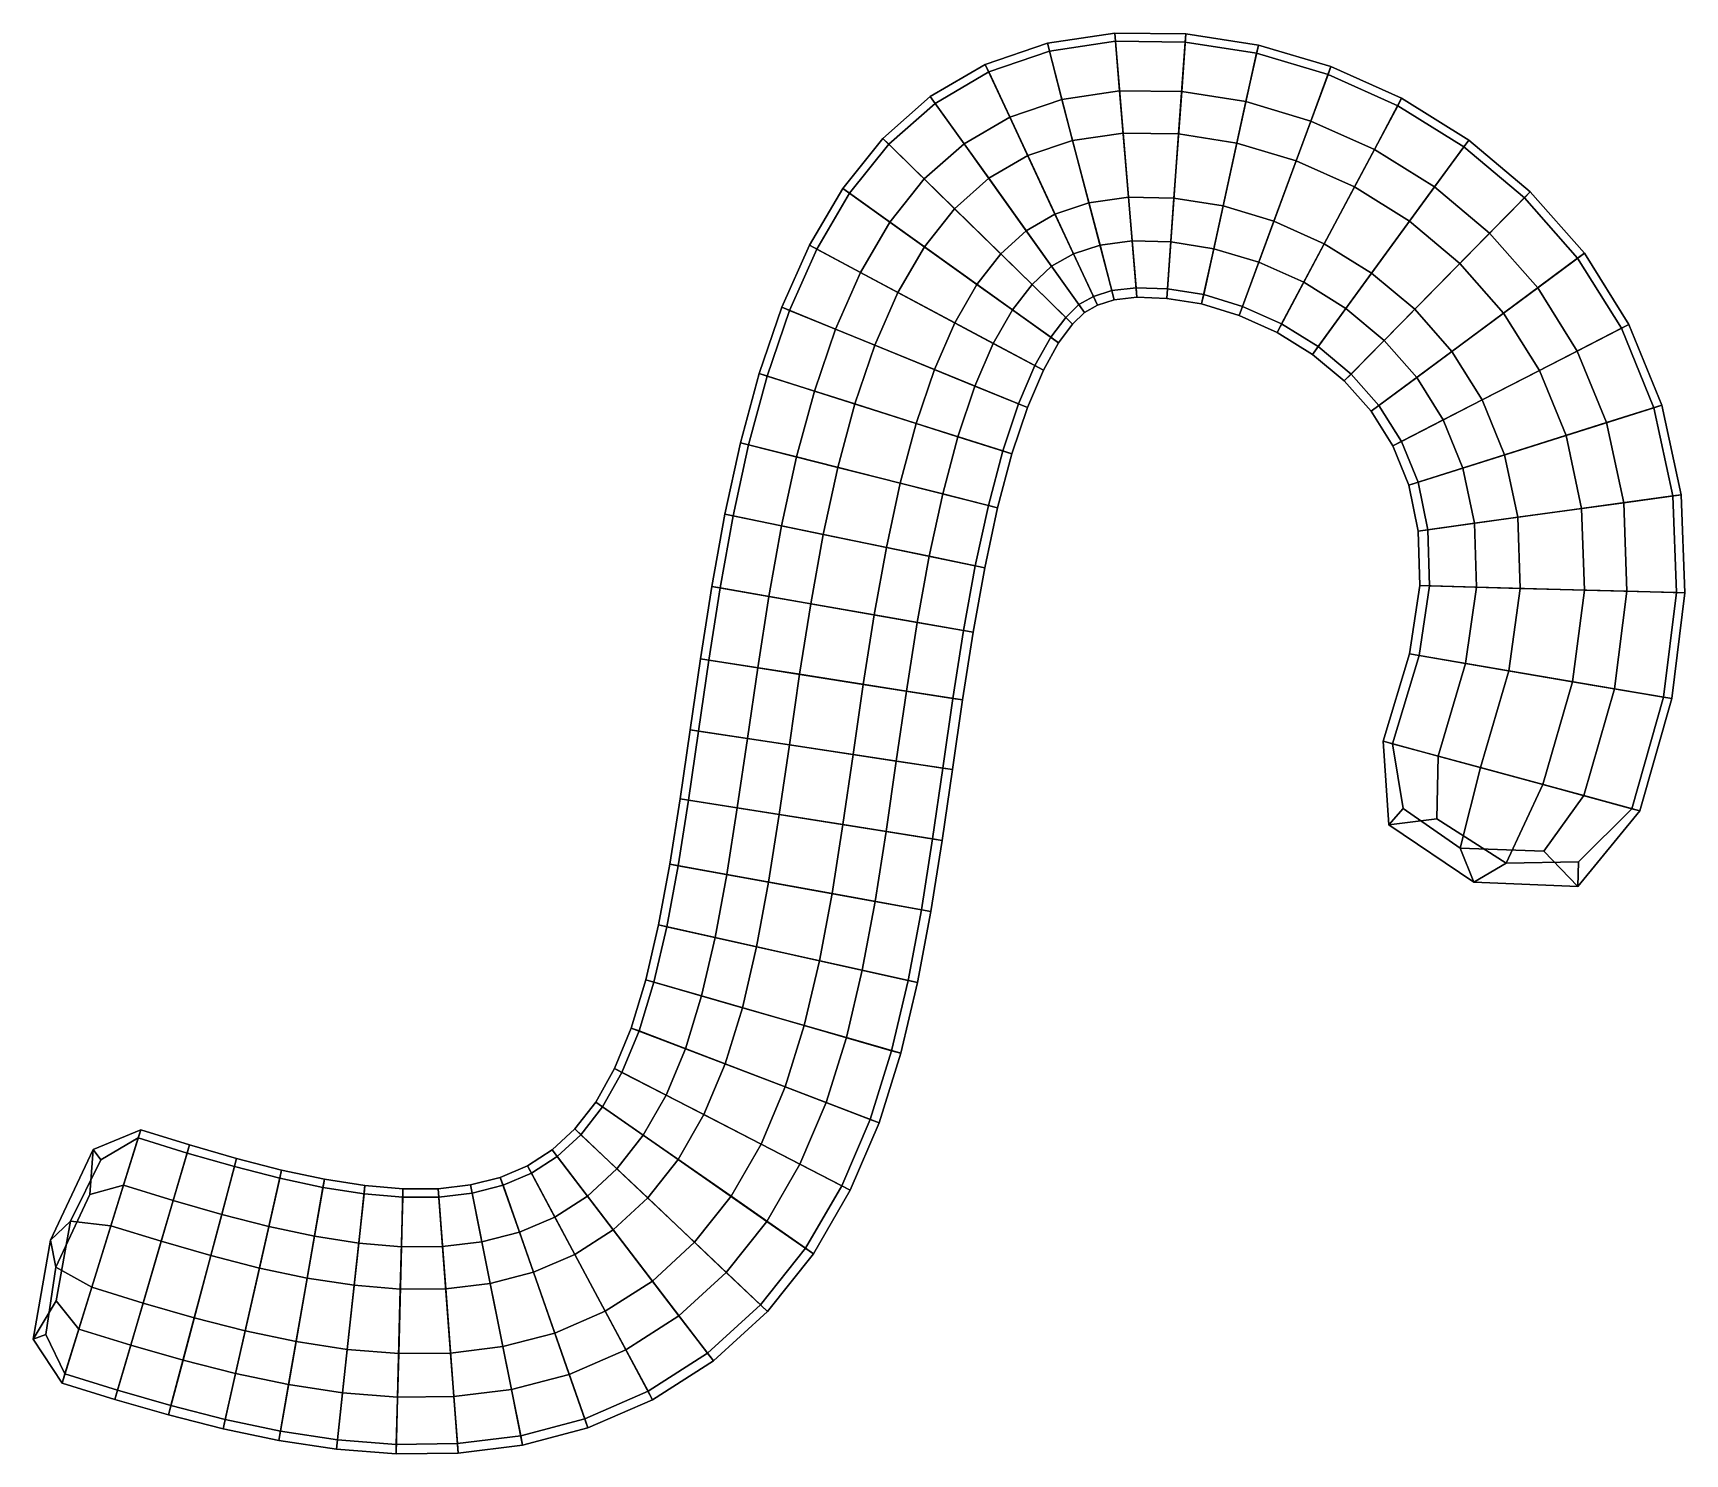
# Model space of a CAD drawing. Header units: millimetres. Extents: x 10 to 197, y 106 to 266.
import ezdxf

# ---------------------------------------------------------------- set-up
doc = ezdxf.new("R2010")
doc.units = ezdxf.units.MM

msp = doc.modelspace()

# ---------------------------------------------------------------- linework, layer by layer
for points in [[(120.41, 257, 1.08), (117.64, 262.95, 13.92), (124.66, 265.35, 13.92), (126.31, 259, 1.08)], [(118.04, 262.1, 28.6), (124.9, 264.43, 28.6), (124.66, 265.35, 13.92), (117.64, 262.95, 13.92)], [(132.37, 265.56, 28.6), (132.29, 266.5, 13.92), (124.66, 265.35, 13.92), (124.9, 264.43, 28.6)], [(132.83, 259.97, 1.08), (126.31, 259, 1.08), (124.66, 265.35, 13.92), (132.29, 266.5, 13.92)], [(132.37, 265.56, 28.6), (124.9, 264.43, 28.6), (127.52, 254.36, 35.22), (133.23, 255.19, 35.22)], [(132.83, 259.97, 1.08), (132.29, 266.5, 13.92), (140.31, 266.42, 13.92), (139.84, 259.88, 1.08)], [(132.37, 265.56, 28.6), (140.24, 265.48, 28.6), (140.31, 266.42, 13.92), (132.29, 266.5, 13.92)], [(132.37, 265.56, 28.6), (133.23, 255.19, 35.22), (139.49, 255.1, 35.22), (140.24, 265.48, 28.6)], [(148.31, 264.22, 28.6), (140.24, 265.48, 28.6), (139.49, 255.1, 35.22), (146.09, 254.06, 35.22)], [(147.11, 258.74, 1.08), (139.84, 259.88, 1.08), (140.31, 266.42, 13.92), (148.52, 265.14, 13.92)], [(148.31, 264.22, 28.6), (148.52, 265.14, 13.92), (140.31, 266.42, 13.92), (140.24, 265.48, 28.6)], [(147.11, 258.74, 1.08), (148.52, 265.14, 13.92), (156.71, 262.7, 13.92), (154.45, 256.55, 1.08)], [(148.31, 264.22, 28.6), (156.39, 261.82, 28.6), (156.71, 262.7, 13.92), (148.52, 265.14, 13.92)], [(118.04, 262.1, 28.6), (122.44, 252.65, 35.22), (127.52, 254.36, 35.22), (124.9, 264.43, 28.6)], [(148.31, 264.22, 28.6), (146.09, 254.06, 35.22), (152.79, 252.06, 35.22), (156.39, 261.82, 28.6)], [(118.04, 262.1, 28.6), (117.64, 262.95, 13.92), (111.43, 259.31, 13.92), (111.98, 258.55, 28.6)], [(120.41, 257, 1.08), (115.24, 253.98, 1.08), (111.43, 259.31, 13.92), (117.64, 262.95, 13.92)], [(118.04, 262.1, 28.6), (111.98, 258.55, 28.6), (118.03, 250.08, 35.22), (122.44, 252.65, 35.22)], [(164.26, 258.28, 28.6), (156.39, 261.82, 28.6), (152.79, 252.06, 35.22), (159.37, 249.1, 35.22)], [(161.63, 253.34, 1.08), (154.45, 256.55, 1.08), (156.71, 262.7, 13.92), (164.7, 259.12, 13.92)], [(164.26, 258.28, 28.6), (164.7, 259.12, 13.92), (156.71, 262.7, 13.92), (156.39, 261.82, 28.6)], [(132.83, 259.97, 1.08), (133.83, 247.93), (129.36, 247.31), (126.31, 259, 1.08)], [(132.83, 259.97, 1.08), (139.84, 259.88, 1.08), (138.97, 247.83), (133.83, 247.93)], [(147.11, 258.74, 1.08), (144.53, 246.95), (138.97, 247.83), (139.84, 259.88, 1.08)], [(110.75, 250, 1.08), (106.06, 254.59, 13.92), (111.43, 259.31, 13.92), (115.24, 253.98, 1.08)], [(106.74, 253.92, 28.6), (111.98, 258.55, 28.6), (111.43, 259.31, 13.92), (106.06, 254.59, 13.92)], [(106.74, 253.92, 28.6), (114.18, 246.64, 35.22), (118.03, 250.08, 35.22), (111.98, 258.55, 28.6)], [(120.41, 257, 1.08), (126.31, 259, 1.08), (129.36, 247.31), (125.52, 246.03)], [(147.11, 258.74, 1.08), (154.45, 256.55, 1.08), (150.27, 245.22), (144.53, 246.95)], [(164.26, 258.28, 28.6), (159.37, 249.1, 35.22), (165.6, 245.23, 35.22), (171.73, 253.64, 28.6)], [(161.63, 253.34, 1.08), (164.7, 259.12, 13.92), (172.28, 254.4, 13.92), (168.43, 249.1, 1.08)], [(164.26, 258.28, 28.6), (171.73, 253.64, 28.6), (172.28, 254.4, 13.92), (164.7, 259.12, 13.92)], [(120.41, 257, 1.08), (125.52, 246.03), (122.26, 244.15), (115.24, 253.98, 1.08)], [(161.63, 253.34, 1.08), (155.95, 242.68), (150.27, 245.22), (154.45, 256.55, 1.08)], [(106.74, 253.92, 28.6), (106.06, 254.59, 13.92), (101.54, 248.93, 13.92), (102.31, 248.38, 28.6)], [(110.75, 250, 1.08), (106.87, 245.12, 1.08), (101.54, 248.93, 13.92), (106.06, 254.59, 13.92)], [(106.74, 253.92, 28.6), (102.31, 248.38, 28.6), (110.77, 242.33, 35.22), (114.18, 246.64, 35.22)], [(110.75, 250, 1.08), (115.24, 253.98, 1.08), (122.26, 244.15), (119.39, 241.55)], [(127.61, 241.54, 33.03), (130.61, 242.53, 33.03), (127.52, 254.36, 35.22), (122.44, 252.65, 35.22)], [(134.24, 243.01, 33.03), (133.23, 255.19, 35.22), (127.52, 254.36, 35.22), (130.61, 242.53, 33.03)], [(134.24, 243.01, 33.03), (138.61, 242.91, 33.03), (139.49, 255.1, 35.22), (133.23, 255.19, 35.22)], [(143.47, 242.12, 33.03), (146.09, 254.06, 35.22), (139.49, 255.1, 35.22), (138.61, 242.91, 33.03)], [(143.47, 242.12, 33.03), (148.56, 240.59, 33.03), (152.79, 252.06, 35.22), (146.09, 254.06, 35.22)], [(174.65, 243.88, 1.08), (168.43, 249.1, 1.08), (172.28, 254.4, 13.92), (179.24, 248.56, 13.92)], [(178.58, 247.88, 28.6), (179.24, 248.56, 13.92), (172.28, 254.4, 13.92), (171.73, 253.64, 28.6)], [(127.61, 241.54, 33.03), (122.44, 252.65, 35.22), (118.03, 250.08, 35.22), (125.13, 240.13, 33.03)], [(153.63, 238.32, 33.03), (159.37, 249.1, 35.22), (152.79, 252.06, 35.22), (148.56, 240.59, 33.03)], [(161.63, 253.34, 1.08), (168.43, 249.1, 1.08), (161.31, 239.34), (155.95, 242.68)], [(178.58, 247.88, 28.6), (171.73, 253.64, 28.6), (165.6, 245.23, 35.22), (171.29, 240.46, 35.22)], [(103.55, 239.43, 1.08), (97.77, 242.51, 13.92), (101.54, 248.93, 13.92), (106.87, 245.12, 1.08)], [(98.6, 242.07, 28.6), (102.31, 248.38, 28.6), (101.54, 248.93, 13.92), (97.77, 242.51, 13.92)], [(98.6, 242.07, 28.6), (107.77, 237.17, 35.22), (110.77, 242.33, 35.22), (102.31, 248.38, 28.6)], [(110.75, 250, 1.08), (119.39, 241.55), (116.7, 238.09), (106.87, 245.12, 1.08)], [(122.93, 238.09, 33.03), (125.13, 240.13, 33.03), (118.03, 250.08, 35.22), (114.18, 246.64, 35.22)], [(153.63, 238.32, 33.03), (158.4, 235.35, 33.03), (165.6, 245.23, 35.22), (159.37, 249.1, 35.22)], [(174.65, 243.88, 1.08), (166.18, 235.27), (161.31, 239.34), (168.43, 249.1, 1.08)], [(174.65, 243.88, 1.08), (179.24, 248.56, 13.92), (185.35, 241.6, 13.92), (180.09, 237.7, 1.08)], [(178.58, 247.88, 28.6), (184.59, 241.04, 28.6), (185.35, 241.6, 13.92), (179.24, 248.56, 13.92)], [(122.93, 238.09, 33.03), (114.18, 246.64, 35.22), (110.77, 242.33, 35.22), (120.72, 235.21, 33.03)], [(129.86, 236.71, 7.73), (125.52, 246.03), (129.36, 247.31), (131.95, 237.38, 7.73)], [(134.68, 237.71, 7.73), (131.95, 237.38, 7.73), (129.36, 247.31), (133.83, 247.93)], [(134.68, 237.71, 7.73), (133.83, 247.93), (138.97, 247.83), (138.23, 237.6, 7.73)], [(142.34, 236.93, 7.73), (138.23, 237.6, 7.73), (138.97, 247.83), (144.53, 246.95)], [(142.34, 236.93, 7.73), (144.53, 246.95), (150.27, 245.22), (146.72, 235.59, 7.73)], [(178.58, 247.88, 28.6), (171.29, 240.46, 35.22), (176.23, 234.84, 35.22), (184.59, 241.04, 28.6)], [(103.55, 239.43, 1.08), (106.87, 245.12, 1.08), (116.7, 238.09), (114.2, 233.73)], [(129.86, 236.71, 7.73), (128.23, 235.8, 7.73), (122.26, 244.15), (125.52, 246.03)], [(151.13, 233.62, 7.73), (146.72, 235.59, 7.73), (150.27, 245.22), (155.95, 242.68)], [(162.72, 231.75, 33.03), (171.29, 240.46, 35.22), (165.6, 245.23, 35.22), (158.4, 235.35, 33.03)], [(126.73, 234.36, 7.73), (119.39, 241.55), (122.26, 244.15), (128.23, 235.8, 7.73)], [(134.24, 243.01, 33.03), (130.61, 242.53, 33.03), (132.22, 236.33, 21.3), (134.77, 236.63, 21.3)], [(134.24, 243.01, 33.03), (134.77, 236.63, 21.3), (138.15, 236.51, 21.3), (138.61, 242.91, 33.03)], [(143.47, 242.12, 33.03), (138.61, 242.91, 33.03), (138.15, 236.51, 21.3), (142.1, 235.87, 21.3)], [(174.65, 243.88, 1.08), (180.09, 237.7, 1.08), (170.38, 230.5), (166.18, 235.27)], [(98.6, 242.07, 28.6), (97.77, 242.51, 13.92), (94.65, 235.5, 13.92), (95.53, 235.14, 28.6)], [(103.55, 239.43, 1.08), (100.72, 233.02, 1.08), (94.65, 235.5, 13.92), (97.77, 242.51, 13.92)], [(98.6, 242.07, 28.6), (95.53, 235.14, 28.6), (105.16, 231.21, 35.22), (107.77, 237.17, 35.22)], [(118.55, 231.41, 33.03), (120.72, 235.21, 33.03), (110.77, 242.33, 35.22), (107.77, 237.17, 35.22)], [(126.73, 234.36, 7.73), (125.05, 232.11, 7.73), (116.7, 238.09), (119.39, 241.55)], [(127.61, 241.54, 33.03), (125.13, 240.13, 33.03), (128.86, 234.92, 21.3), (130.32, 235.72, 21.3)], [(127.61, 241.54, 33.03), (130.32, 235.72, 21.3), (132.22, 236.33, 21.3), (130.61, 242.53, 33.03)], [(143.47, 242.12, 33.03), (142.1, 235.87, 21.3), (146.35, 234.57, 21.3), (148.56, 240.59, 33.03)], [(151.13, 233.62, 7.73), (155.95, 242.68), (161.31, 239.34), (155.26, 231.05, 7.73)], [(189.54, 233.12, 28.6), (184.59, 241.04, 28.6), (176.23, 234.84, 35.22), (180.29, 228.36, 35.22)], [(184.55, 230.55, 1.08), (180.09, 237.7, 1.08), (185.35, 241.6, 13.92), (190.38, 233.55, 13.92)], [(189.54, 233.12, 28.6), (190.38, 233.55, 13.92), (185.35, 241.6, 13.92), (184.59, 241.04, 28.6)], [(103.55, 239.43, 1.08), (114.2, 233.73), (111.9, 228.45), (100.72, 233.02, 1.08)], [(122.93, 238.09, 33.03), (127.51, 233.6, 21.3), (128.86, 234.92, 21.3), (125.13, 240.13, 33.03)], [(153.63, 238.32, 33.03), (148.56, 240.59, 33.03), (146.35, 234.57, 21.3), (150.62, 232.66, 21.3)], [(158.99, 227.95, 7.73), (155.26, 231.05, 7.73), (161.31, 239.34), (166.18, 235.27)], [(162.72, 231.75, 33.03), (166.41, 227.56, 33.03), (176.23, 234.84, 35.22), (171.29, 240.46, 35.22)], [(118.55, 231.41, 33.03), (107.77, 237.17, 35.22), (105.16, 231.21, 35.22), (116.48, 226.58, 33.03)], [(123.25, 228.9, 7.73), (114.2, 233.73), (116.7, 238.09), (125.05, 232.11, 7.73)], [(122.93, 238.09, 33.03), (120.72, 235.21, 33.03), (125.93, 231.48, 21.3), (127.51, 233.6, 21.3)], [(129.86, 236.71, 7.73), (131.95, 237.38, 7.73), (132.22, 236.33, 21.3), (130.32, 235.72, 21.3)], [(134.68, 237.71, 7.73), (134.77, 236.63, 21.3), (132.22, 236.33, 21.3), (131.95, 237.38, 7.73)], [(134.68, 237.71, 7.73), (138.23, 237.6, 7.73), (138.15, 236.51, 21.3), (134.77, 236.63, 21.3)], [(142.34, 236.93, 7.73), (142.1, 235.87, 21.3), (138.15, 236.51, 21.3), (138.23, 237.6, 7.73)], [(153.63, 238.32, 33.03), (150.62, 232.66, 21.3), (154.62, 230.17, 21.3), (158.4, 235.35, 33.03)], [(184.55, 230.55, 1.08), (173.81, 225.03), (170.38, 230.5), (180.09, 237.7, 1.08)], [(98.33, 226.03, 1.08), (92.09, 228.02, 13.92), (94.65, 235.5, 13.92), (100.72, 233.02, 1.08)], [(92.99, 227.73, 28.6), (95.53, 235.14, 28.6), (94.65, 235.5, 13.92), (92.09, 228.02, 13.92)], [(126.73, 234.36, 7.73), (128.23, 235.8, 7.73), (128.86, 234.92, 21.3), (127.51, 233.6, 21.3)], [(129.86, 236.71, 7.73), (130.32, 235.72, 21.3), (128.86, 234.92, 21.3), (128.23, 235.8, 7.73)], [(142.34, 236.93, 7.73), (146.72, 235.59, 7.73), (146.35, 234.57, 21.3), (142.1, 235.87, 21.3)], [(151.13, 233.62, 7.73), (150.62, 232.66, 21.3), (146.35, 234.57, 21.3), (146.72, 235.59, 7.73)], [(162.72, 231.75, 33.03), (158.4, 235.35, 33.03), (154.62, 230.17, 21.3), (158.22, 227.18, 21.3)], [(158.99, 227.95, 7.73), (166.18, 235.27), (170.38, 230.5), (162.14, 224.39, 7.73)], [(92.99, 227.73, 28.6), (102.9, 224.58, 35.22), (105.16, 231.21, 35.22), (95.53, 235.14, 28.6)], [(123.25, 228.9, 7.73), (121.4, 224.57, 7.73), (111.9, 228.45), (114.2, 233.73)], [(118.55, 231.41, 33.03), (124.21, 228.39, 21.3), (125.93, 231.48, 21.3), (120.72, 235.21, 33.03)], [(126.73, 234.36, 7.73), (127.51, 233.6, 21.3), (125.93, 231.48, 21.3), (125.05, 232.11, 7.73)], [(151.13, 233.62, 7.73), (155.26, 231.05, 7.73), (154.62, 230.17, 21.3), (150.62, 232.66, 21.3)], [(169.41, 222.77, 33.03), (180.29, 228.36, 35.22), (176.23, 234.84, 35.22), (166.41, 227.56, 33.03)], [(184.55, 230.55, 1.08), (190.38, 233.55, 13.92), (194.1, 224.44, 13.92), (187.86, 222.46, 1.08)], [(189.54, 233.12, 28.6), (193.2, 224.15, 28.6), (194.1, 224.44, 13.92), (190.38, 233.55, 13.92)], [(98.33, 226.03, 1.08), (100.72, 233.02, 1.08), (111.9, 228.45), (109.84, 222.37)], [(123.25, 228.9, 7.73), (125.05, 232.11, 7.73), (125.93, 231.48, 21.3), (124.21, 228.39, 21.3)], [(162.72, 231.75, 33.03), (158.22, 227.18, 21.3), (161.27, 223.75, 21.3), (166.41, 227.56, 33.03)], [(189.54, 233.12, 28.6), (180.29, 228.36, 35.22), (183.29, 221.02, 35.22), (193.2, 224.15, 28.6)], [(114.55, 220.87, 33.03), (116.48, 226.58, 33.03), (105.16, 231.21, 35.22), (102.9, 224.58, 35.22)], [(118.55, 231.41, 33.03), (116.48, 226.58, 33.03), (122.41, 224.16, 21.3), (124.21, 228.39, 21.3)], [(158.99, 227.95, 7.73), (158.22, 227.18, 21.3), (154.62, 230.17, 21.3), (155.26, 231.05, 7.73)], [(162.14, 224.39, 7.73), (170.38, 230.5), (173.81, 225.03), (164.68, 220.33, 7.73)], [(184.55, 230.55, 1.08), (187.86, 222.46, 1.08), (176.34, 218.82), (173.81, 225.03)], [(92.99, 227.73, 28.6), (92.09, 228.02, 13.92), (89.97, 220.18, 13.92), (90.89, 219.95, 28.6)], [(98.33, 226.03, 1.08), (96.32, 218.58, 1.08), (89.97, 220.18, 13.92), (92.09, 228.02, 13.92)], [(119.62, 219.26, 7.73), (109.84, 222.37), (111.9, 228.45), (121.4, 224.57, 7.73)], [(123.25, 228.9, 7.73), (124.21, 228.39, 21.3), (122.41, 224.16, 21.3), (121.4, 224.57, 7.73)], [(158.99, 227.95, 7.73), (162.14, 224.39, 7.73), (161.27, 223.75, 21.3), (158.22, 227.18, 21.3)], [(169.41, 222.77, 33.03), (171.63, 217.33, 33.03), (183.29, 221.02, 35.22), (180.29, 228.36, 35.22)], [(92.99, 227.73, 28.6), (90.89, 219.95, 28.6), (100.97, 217.4, 35.22), (102.9, 224.58, 35.22)], [(98.33, 226.03, 1.08), (109.84, 222.37), (108.04, 215.62), (96.32, 218.58, 1.08)], [(114.55, 220.87, 33.03), (120.65, 218.93, 21.3), (122.41, 224.16, 21.3), (116.48, 226.58, 33.03)], [(169.41, 222.77, 33.03), (166.41, 227.56, 33.03), (161.27, 223.75, 21.3), (163.71, 219.83, 21.3)], [(114.55, 220.87, 33.03), (102.9, 224.58, 35.22), (100.97, 217.4, 35.22), (112.83, 214.41, 33.03)], [(119.62, 219.26, 7.73), (121.4, 224.57, 7.73), (122.41, 224.16, 21.3), (120.65, 218.93, 21.3)], [(164.68, 220.33, 7.73), (163.71, 219.83, 21.3), (161.27, 223.75, 21.3), (162.14, 224.39, 7.73)], [(164.68, 220.33, 7.73), (173.81, 225.03), (176.34, 218.82), (166.56, 215.73, 7.73)], [(195.36, 214.18, 28.6), (193.2, 224.15, 28.6), (183.29, 221.02, 35.22), (185.04, 212.76, 35.22)], [(189.8, 213.41, 1.08), (187.86, 222.46, 1.08), (194.1, 224.44, 13.92), (196.29, 214.31, 13.92)], [(195.36, 214.18, 28.6), (196.29, 214.31, 13.92), (194.1, 224.44, 13.92), (193.2, 224.15, 28.6)], [(119.62, 219.26, 7.73), (117.99, 213.1, 7.73), (108.04, 215.62), (109.84, 222.37)], [(169.41, 222.77, 33.03), (163.71, 219.83, 21.3), (165.52, 215.4, 21.3), (171.63, 217.33, 33.03)], [(189.8, 213.41, 1.08), (177.82, 211.76), (176.34, 218.82), (187.86, 222.46, 1.08)], [(114.55, 220.87, 33.03), (112.83, 214.41, 33.03), (119.04, 212.84, 21.3), (120.65, 218.93, 21.3)], [(164.68, 220.33, 7.73), (166.56, 215.73, 7.73), (165.52, 215.4, 21.3), (163.71, 219.83, 21.3)], [(172.93, 211.09, 33.03), (185.04, 212.76, 35.22), (183.29, 221.02, 35.22), (171.63, 217.33, 33.03)], [(94.63, 210.79, 1.08), (88.22, 212.12, 13.92), (89.97, 220.18, 13.92), (96.32, 218.58, 1.08)], [(89.14, 211.93, 28.6), (90.89, 219.95, 28.6), (89.97, 220.18, 13.92), (88.22, 212.12, 13.92)], [(89.14, 211.93, 28.6), (99.33, 209.82, 35.22), (100.97, 217.4, 35.22), (90.89, 219.95, 28.6)], [(94.63, 210.79, 1.08), (96.32, 218.58, 1.08), (108.04, 215.62), (106.47, 208.35)], [(119.62, 219.26, 7.73), (120.65, 218.93, 21.3), (119.04, 212.84, 21.3), (117.99, 213.1, 7.73)], [(167.65, 210.36, 7.73), (166.56, 215.73, 7.73), (176.34, 218.82), (177.82, 211.76)], [(111.3, 207.35, 33.03), (112.83, 214.41, 33.03), (100.97, 217.4, 35.22), (99.33, 209.82, 35.22)], [(172.93, 211.09, 33.03), (171.63, 217.33, 33.03), (165.52, 215.4, 21.3), (166.57, 210.21, 21.3)], [(116.51, 206.28, 7.73), (106.47, 208.35), (108.04, 215.62), (117.99, 213.1, 7.73)], [(167.65, 210.36, 7.73), (166.57, 210.21, 21.3), (165.52, 215.4, 21.3), (166.56, 215.73, 7.73)], [(111.3, 207.35, 33.03), (117.58, 206.06, 21.3), (119.04, 212.84, 21.3), (112.83, 214.41, 33.03)], [(116.51, 206.28, 7.73), (117.99, 213.1, 7.73), (119.04, 212.84, 21.3), (117.58, 206.06, 21.3)], [(189.8, 213.41, 1.08), (190.17, 203.4, 1.08), (178.1, 203.73), (177.82, 211.76)], [(195.36, 214.18, 28.6), (185.04, 212.76, 35.22), (185.38, 203.53, 35.22), (195.78, 203.25, 28.6)], [(189.8, 213.41, 1.08), (196.29, 214.31, 13.92), (196.72, 203.22, 13.92), (190.17, 203.4, 1.08)], [(195.36, 214.18, 28.6), (195.78, 203.25, 28.6), (196.72, 203.22, 13.92), (196.29, 214.31, 13.92)], [(89.14, 211.93, 28.6), (88.22, 212.12, 13.92), (86.74, 203.94, 13.92), (87.67, 203.78, 28.6)], [(94.63, 210.79, 1.08), (93.19, 202.81, 1.08), (86.74, 203.94, 13.92), (88.22, 212.12, 13.92)], [(89.14, 211.93, 28.6), (87.67, 203.78, 28.6), (97.92, 201.98, 35.22), (99.33, 209.82, 35.22)], [(172.93, 211.09, 33.03), (166.57, 210.21, 21.3), (166.75, 204.04, 21.3), (173.16, 203.87, 33.03)], [(167.65, 210.36, 7.73), (177.82, 211.76), (178.1, 203.73), (167.84, 204.01, 7.73)], [(172.93, 211.09, 33.03), (173.16, 203.87, 33.03), (185.38, 203.53, 35.22), (185.04, 212.76, 35.22)], [(94.63, 210.79, 1.08), (106.47, 208.35), (105.09, 200.72), (93.19, 202.81, 1.08)], [(111.3, 207.35, 33.03), (99.33, 209.82, 35.22), (97.92, 201.98, 35.22), (109.96, 199.87, 33.03)], [(167.65, 210.36, 7.73), (167.84, 204.01, 7.73), (166.75, 204.04, 21.3), (166.57, 210.21, 21.3)], [(116.51, 206.28, 7.73), (115.2, 198.95, 7.73), (105.09, 200.72), (106.47, 208.35)], [(111.3, 207.35, 33.03), (109.96, 199.87, 33.03), (116.27, 198.77, 21.3), (117.58, 206.06, 21.3)], [(116.51, 206.28, 7.73), (117.58, 206.06, 21.3), (116.27, 198.77, 21.3), (115.2, 198.95, 7.73)], [(91.93, 194.75, 1.08), (85.45, 195.77, 13.92), (86.74, 203.94, 13.92), (93.19, 202.81, 1.08)], [(86.39, 195.62, 28.6), (87.67, 203.78, 28.6), (86.74, 203.94, 13.92), (85.45, 195.77, 13.92)], [(86.39, 195.62, 28.6), (96.66, 194.01, 35.22), (97.92, 201.98, 35.22), (87.67, 203.78, 28.6)], [(166.67, 196.13, 7.73), (165.59, 196.31, 21.3), (166.75, 204.04, 21.3), (167.84, 204.01, 7.73)], [(171.93, 195.24, 33.03), (173.16, 203.87, 33.03), (166.75, 204.04, 21.3), (165.59, 196.31, 21.3)], [(166.67, 196.13, 7.73), (167.84, 204.01, 7.73), (178.1, 203.73), (176.81, 194.41)], [(171.93, 195.24, 33.03), (184.01, 193.18, 35.22), (185.38, 203.53, 35.22), (173.16, 203.87, 33.03)], [(188.75, 192.38, 1.08), (176.81, 194.41), (178.1, 203.73), (190.17, 203.4, 1.08)], [(194.29, 191.43, 28.6), (195.78, 203.25, 28.6), (185.38, 203.53, 35.22), (184.01, 193.18, 35.22)], [(91.93, 194.75, 1.08), (93.19, 202.81, 1.08), (105.09, 200.72), (103.86, 192.87)], [(108.74, 192.11, 33.03), (109.96, 199.87, 33.03), (97.92, 201.98, 35.22), (96.66, 194.01, 35.22)], [(188.75, 192.38, 1.08), (190.17, 203.4, 1.08), (196.72, 203.22, 13.92), (195.23, 191.28, 13.92)], [(194.29, 191.43, 28.6), (195.23, 191.28, 13.92), (196.72, 203.22, 13.92), (195.78, 203.25, 28.6)], [(113.99, 191.28, 7.73), (103.86, 192.87), (105.09, 200.72), (115.2, 198.95, 7.73)], [(108.74, 192.11, 33.03), (115.07, 191.11, 21.3), (116.27, 198.77, 21.3), (109.96, 199.87, 33.03)], [(113.99, 191.28, 7.73), (115.2, 198.95, 7.73), (116.27, 198.77, 21.3), (115.07, 191.11, 21.3)], [(171.93, 195.24, 33.03), (165.59, 196.31, 21.3), (162.62, 186.45, 21.3), (168.82, 184.77, 33.03)], [(166.67, 196.13, 7.73), (163.67, 186.17, 7.73), (162.62, 186.45, 21.3), (165.59, 196.31, 21.3)], [(166.67, 196.13, 7.73), (176.81, 194.41), (173.6, 183.47), (163.67, 186.17, 7.73)], [(86.39, 195.62, 28.6), (85.45, 195.77, 13.92), (84.28, 187.73, 13.92), (85.22, 187.59, 28.6)], [(91.93, 194.75, 1.08), (90.76, 186.75, 1.08), (84.28, 187.73, 13.92), (85.45, 195.77, 13.92)], [(86.39, 195.62, 28.6), (85.22, 187.59, 28.6), (95.5, 186.03, 35.22), (96.66, 194.01, 35.22)], [(91.93, 194.75, 1.08), (103.86, 192.87), (102.71, 184.94), (90.76, 186.75, 1.08)], [(171.93, 195.24, 33.03), (168.82, 184.77, 33.03), (180.65, 181.56, 35.22), (184.01, 193.18, 35.22)], [(188.75, 192.38, 1.08), (185.29, 180.3, 1.08), (173.6, 183.47), (176.81, 194.41)], [(108.74, 192.11, 33.03), (96.66, 194.01, 35.22), (95.5, 186.03, 35.22), (107.59, 184.2, 33.03)], [(113.99, 191.28, 7.73), (112.85, 183.4, 7.73), (102.71, 184.94), (103.86, 192.87)], [(194.29, 191.43, 28.6), (184.01, 193.18, 35.22), (180.65, 181.56, 35.22), (190.72, 178.82, 28.6)], [(188.75, 192.38, 1.08), (195.23, 191.28, 13.92), (191.63, 178.57, 13.92), (185.29, 180.3, 1.08)], [(108.74, 192.11, 33.03), (107.59, 184.2, 33.03), (113.93, 183.24, 21.3), (115.07, 191.11, 21.3)], [(113.99, 191.28, 7.73), (115.07, 191.11, 21.3), (113.93, 183.24, 21.3), (112.85, 183.4, 7.73)], [(194.29, 191.43, 28.6), (190.72, 178.82, 28.6), (191.63, 178.57, 13.92), (195.23, 191.28, 13.92)], [(89.62, 178.92, 1.08), (83.15, 179.94, 13.92), (84.28, 187.73, 13.92), (90.76, 186.75, 1.08)], [(84.09, 179.8, 28.6), (85.22, 187.59, 28.6), (84.28, 187.73, 13.92), (83.15, 179.94, 13.92)], [(84.09, 179.8, 28.6), (94.36, 178.16, 35.22), (95.5, 186.03, 35.22), (85.22, 187.59, 28.6)], [(89.62, 178.92, 1.08), (90.76, 186.75, 1.08), (102.71, 184.94), (101.55, 177.02)], [(106.43, 176.24, 33.03), (107.59, 184.2, 33.03), (95.5, 186.03, 35.22), (94.36, 178.16, 35.22)], [(111.69, 175.4, 7.73), (101.55, 177.02), (102.71, 184.94), (112.85, 183.4, 7.73)], [(164.87, 178.85, 10.12), (163.24, 177, 20.38), (162.62, 186.45, 21.3), (163.67, 186.17, 7.73)], [(168.69, 177.69, 29.2), (168.82, 184.77, 33.03), (162.62, 186.45, 21.3), (163.24, 177, 20.38)], [(164.87, 178.85, 10.12), (163.67, 186.17, 7.73), (173.6, 183.47), (171.33, 174.36, 4.4)], [(106.43, 176.24, 33.03), (112.76, 175.23, 21.3), (113.93, 183.24, 21.3), (107.59, 184.2, 33.03)], [(111.69, 175.4, 7.73), (112.85, 183.4, 7.73), (113.93, 183.24, 21.3), (112.76, 175.23, 21.3)], [(168.69, 177.69, 29.2), (176.53, 172.66, 30.82), (180.65, 181.56, 35.22), (168.82, 184.77, 33.03)], [(180.76, 174.02, 5.53), (171.33, 174.36, 4.4), (173.6, 183.47), (185.29, 180.3, 1.08)], [(184.7, 172.82, 25.59), (190.72, 178.82, 28.6), (180.65, 181.56, 35.22), (176.53, 172.66, 30.82)], [(84.09, 179.8, 28.6), (83.15, 179.94, 13.92), (81.99, 172.55, 13.92), (82.92, 172.38, 28.6)], [(89.62, 178.92, 1.08), (88.44, 171.38, 1.08), (81.99, 172.55, 13.92), (83.15, 179.94, 13.92)], [(84.09, 179.8, 28.6), (82.92, 172.38, 28.6), (93.15, 170.52, 35.22), (94.36, 178.16, 35.22)], [(180.76, 174.02, 5.53), (185.29, 180.3, 1.08), (191.63, 178.57, 13.92), (184.62, 170.02, 14.84)], [(89.62, 178.92, 1.08), (101.55, 177.02), (100.32, 169.22), (88.44, 171.38, 1.08)], [(106.43, 176.24, 33.03), (94.36, 178.16, 35.22), (93.15, 170.52, 35.22), (105.18, 168.34, 33.03)], [(164.87, 178.85, 10.12), (171.33, 174.36, 4.4), (172.86, 170.51, 17.61), (163.24, 177, 20.38)], [(168.69, 177.69, 29.2), (163.24, 177, 20.38), (172.86, 170.51, 17.61), (176.53, 172.66, 30.82)], [(184.7, 172.82, 25.59), (184.62, 170.02, 14.84), (191.63, 178.57, 13.92), (190.72, 178.82, 28.6)], [(111.69, 175.4, 7.73), (110.42, 167.39, 7.73), (100.32, 169.22), (101.55, 177.02)], [(106.43, 176.24, 33.03), (105.18, 168.34, 33.03), (111.49, 167.2, 21.3), (112.76, 175.23, 21.3)], [(111.69, 175.4, 7.73), (112.76, 175.23, 21.3), (111.49, 167.2, 21.3), (110.42, 167.39, 7.73)], [(180.76, 174.02, 5.53), (184.62, 170.02, 14.84), (172.86, 170.51, 17.61), (171.33, 174.36, 4.4)], [(87.12, 164.26, 1.08), (80.72, 165.68, 13.92), (81.99, 172.55, 13.92), (88.44, 171.38, 1.08)], [(81.64, 165.48, 28.6), (82.92, 172.38, 28.6), (81.99, 172.55, 13.92), (80.72, 165.68, 13.92)], [(81.64, 165.48, 28.6), (91.8, 163.22, 35.22), (93.15, 170.52, 35.22), (82.92, 172.38, 28.6)], [(184.7, 172.82, 25.59), (176.53, 172.66, 30.82), (172.86, 170.51, 17.61), (184.62, 170.02, 14.84)], [(87.12, 164.26, 1.08), (88.44, 171.38, 1.08), (100.32, 169.22), (98.91, 161.63)], [(103.73, 160.56, 33.03), (105.18, 168.34, 33.03), (93.15, 170.52, 35.22), (91.8, 163.22, 35.22)], [(108.92, 159.4, 7.73), (98.91, 161.63), (100.32, 169.22), (110.42, 167.39, 7.73)], [(103.73, 160.56, 33.03), (109.98, 159.17, 21.3), (111.49, 167.2, 21.3), (105.18, 168.34, 33.03)], [(108.92, 159.4, 7.73), (110.42, 167.39, 7.73), (111.49, 167.2, 21.3), (109.98, 159.17, 21.3)], [(81.64, 165.48, 28.6), (80.72, 165.68, 13.92), (79.28, 159.48, 13.92), (80.19, 159.22, 28.6)], [(87.12, 164.26, 1.08), (85.58, 157.66, 1.08), (79.28, 159.48, 13.92), (80.72, 165.68, 13.92)], [(81.64, 165.48, 28.6), (80.19, 159.22, 28.6), (90.19, 156.33, 35.22), (91.8, 163.22, 35.22)], [(87.12, 164.26, 1.08), (98.91, 161.63), (97.19, 154.32), (85.58, 157.66, 1.08)], [(103.73, 160.56, 33.03), (91.8, 163.22, 35.22), (90.19, 156.33, 35.22), (101.94, 152.95, 33.03)], [(108.92, 159.4, 7.73), (107.05, 151.47, 7.73), (97.19, 154.32), (98.91, 161.63)], [(83.76, 151.69, 1.08), (77.64, 154.03, 13.92), (79.28, 159.48, 13.92), (85.58, 157.66, 1.08)], [(78.52, 153.7, 28.6), (80.19, 159.22, 28.6), (79.28, 159.48, 13.92), (77.64, 154.03, 13.92)], [(78.52, 153.7, 28.6), (88.23, 149.98, 35.22), (90.19, 156.33, 35.22), (80.19, 159.22, 28.6)], [(103.73, 160.56, 33.03), (101.94, 152.95, 33.03), (108.1, 151.17, 21.3), (109.98, 159.17, 21.3)], [(108.92, 159.4, 7.73), (109.98, 159.17, 21.3), (108.1, 151.17, 21.3), (107.05, 151.47, 7.73)], [(83.76, 151.69, 1.08), (85.58, 157.66, 1.08), (97.19, 154.32), (95.04, 147.37)], [(99.65, 145.61, 33.03), (101.94, 152.95, 33.03), (90.19, 156.33, 35.22), (88.23, 149.98, 35.22)], [(78.52, 153.7, 28.6), (77.64, 154.03, 13.92), (75.74, 149.44, 13.92), (76.58, 149.01, 28.6)], [(83.76, 151.69, 1.08), (81.56, 146.44, 1.08), (75.74, 149.44, 13.92), (77.64, 154.03, 13.92)], [(78.52, 153.7, 28.6), (76.58, 149.01, 28.6), (85.83, 144.24, 35.22), (88.23, 149.98, 35.22)], [(104.62, 143.7, 7.73), (95.04, 147.37), (97.19, 154.32), (107.05, 151.47, 7.73)], [(83.76, 151.69, 1.08), (95.04, 147.37), (92.3, 140.9), (81.56, 146.44, 1.08)], [(99.65, 145.61, 33.03), (105.64, 143.31, 21.3), (108.1, 151.17, 21.3), (101.94, 152.95, 33.03)], [(104.62, 143.7, 7.73), (107.05, 151.47, 7.73), (108.1, 151.17, 21.3), (105.64, 143.31, 21.3)], [(78.99, 141.91, 1.08), (73.61, 145.66, 13.92), (75.74, 149.44, 13.92), (81.56, 146.44, 1.08)], [(74.39, 145.12, 28.6), (76.58, 149.01, 28.6), (75.74, 149.44, 13.92), (73.61, 145.66, 13.92)], [(99.65, 145.61, 33.03), (88.23, 149.98, 35.22), (85.83, 144.24, 35.22), (96.69, 138.63, 33.03)], [(74.39, 145.12, 28.6), (82.93, 139.17, 35.22), (85.83, 144.24, 35.22), (76.58, 149.01, 28.6)], [(74.39, 145.12, 28.6), (73.61, 145.66, 13.92), (71.26, 142.62, 13.92), (71.95, 141.97, 28.6)], [(78.99, 141.91, 1.08), (76.02, 138.11, 1.08), (71.26, 142.62, 13.92), (73.61, 145.66, 13.92)], [(78.99, 141.91, 1.08), (81.56, 146.44, 1.08), (92.3, 140.9), (88.91, 135.01)], [(104.62, 143.7, 7.73), (101.42, 136.19, 7.73), (92.3, 140.9), (95.04, 147.37)], [(74.39, 145.12, 28.6), (71.95, 141.97, 28.6), (79.5, 134.82, 35.22), (82.93, 139.17, 35.22)], [(92.97, 132.18, 33.03), (96.69, 138.63, 33.03), (85.83, 144.24, 35.22), (82.93, 139.17, 35.22)], [(99.65, 145.61, 33.03), (96.69, 138.63, 33.03), (102.39, 135.69, 21.3), (105.64, 143.31, 21.3)], [(16.43, 135.22, 5.53), (16.83, 140.31, 14.84), (22.2, 142.52, 13.92), (20.25, 136.26, 1.08)], [(17.67, 139.14, 25.59), (21.92, 141.62, 28.6), (22.2, 142.52, 13.92), (16.83, 140.31, 14.84)], [(25.87, 134.52, 1.08), (20.25, 136.26, 1.08), (22.2, 142.52, 13.92), (27.71, 140.81, 13.92)], [(27.45, 139.9, 28.6), (27.71, 140.81, 13.92), (22.2, 142.52, 13.92), (21.92, 141.62, 28.6)], [(72.68, 135.04, 1.08), (68.69, 140.25, 13.92), (71.26, 142.62, 13.92), (76.02, 138.11, 1.08)], [(69.27, 139.5, 28.6), (71.95, 141.97, 28.6), (71.26, 142.62, 13.92), (68.69, 140.25, 13.92)], [(69.27, 139.5, 28.6), (75.59, 131.22, 35.22), (79.5, 134.82, 35.22), (71.95, 141.97, 28.6)], [(78.99, 141.91, 1.08), (88.91, 135.01), (84.79, 129.81), (76.02, 138.11, 1.08)], [(104.62, 143.7, 7.73), (105.64, 143.31, 21.3), (102.39, 135.69, 21.3), (101.42, 136.19, 7.73)], [(17.67, 139.14, 25.59), (16.83, 140.31, 14.84), (11.98, 130.06, 17.61), (14.25, 132.2, 30.82)], [(16.43, 135.22, 5.53), (12.6, 126.99, 4.4), (11.98, 130.06, 17.61), (16.83, 140.31, 14.84)], [(17.67, 139.14, 25.59), (14.25, 132.2, 30.82), (18.83, 131.68, 35.22), (21.92, 141.62, 28.6)], [(27.45, 139.9, 28.6), (21.92, 141.62, 28.6), (18.83, 131.68, 35.22), (24.52, 129.92, 35.22)], [(25.87, 134.52, 1.08), (27.71, 140.81, 13.92), (33.02, 139.27, 13.92), (31.34, 132.94, 1.08)], [(27.45, 139.9, 28.6), (32.78, 138.36, 28.6), (33.02, 139.27, 13.92), (27.71, 140.81, 13.92)], [(69.27, 139.5, 28.6), (68.69, 140.25, 13.92), (65.89, 138.44, 13.92), (66.34, 137.61, 28.6)], [(72.68, 135.04, 1.08), (68.99, 132.66, 1.08), (65.89, 138.44, 13.92), (68.69, 140.25, 13.92)], [(97.34, 129.14, 7.73), (88.91, 135.01), (92.3, 140.9), (101.42, 136.19, 7.73)], [(27.45, 139.9, 28.6), (24.52, 129.92, 35.22), (30.11, 128.31, 35.22), (32.78, 138.36, 28.6)], [(37.9, 137.05, 28.6), (32.78, 138.36, 28.6), (30.11, 128.31, 35.22), (35.61, 126.9, 35.22)], [(36.66, 131.58, 1.08), (31.34, 132.94, 1.08), (33.02, 139.27, 13.92), (38.11, 137.97, 13.92)], [(37.9, 137.05, 28.6), (38.11, 137.97, 13.92), (33.02, 139.27, 13.92), (32.78, 138.36, 28.6)], [(65, 130.95, 1.08), (62.83, 137.14, 13.92), (65.89, 138.44, 13.92), (68.99, 132.66, 1.08)], [(63.15, 136.25, 28.6), (66.34, 137.61, 28.6), (65.89, 138.44, 13.92), (62.83, 137.14, 13.92)], [(69.27, 139.5, 28.6), (66.34, 137.61, 28.6), (71.25, 128.43, 35.22), (75.59, 131.22, 35.22)], [(92.97, 132.18, 33.03), (82.93, 139.17, 35.22), (79.5, 134.82, 35.22), (88.37, 126.41, 33.03)], [(92.97, 132.18, 33.03), (98.23, 128.52, 21.3), (102.39, 135.69, 21.3), (96.69, 138.63, 33.03)], [(37.9, 137.05, 28.6), (35.61, 126.9, 35.22), (41.01, 125.76, 35.22), (42.79, 136.01, 28.6)], [(36.66, 131.58, 1.08), (38.11, 137.97, 13.92), (42.95, 136.94, 13.92), (41.83, 130.49, 1.08)], [(37.9, 137.05, 28.6), (42.79, 136.01, 28.6), (42.95, 136.94, 13.92), (38.11, 137.97, 13.92)], [(46.83, 129.71, 1.08), (41.83, 130.49, 1.08), (42.95, 136.94, 13.92), (47.53, 136.22, 13.92)], [(47.43, 135.29, 28.6), (47.53, 136.22, 13.92), (42.95, 136.94, 13.92), (42.79, 136.01, 28.6)], [(63.15, 136.25, 28.6), (62.83, 137.14, 13.92), (59.48, 136.29, 13.92), (59.66, 135.37, 28.6)], [(65, 130.95, 1.08), (60.76, 129.87, 1.08), (59.48, 136.29, 13.92), (62.83, 137.14, 13.92)], [(63.15, 136.25, 28.6), (66.58, 126.42, 35.22), (71.25, 128.43, 35.22), (66.34, 137.61, 28.6)], [(72.68, 135.04, 1.08), (76.02, 138.11, 1.08), (84.79, 129.81), (80.02, 125.43)], [(16.43, 135.22, 5.53), (20.25, 136.26, 1.08), (16.67, 124.73), (12.6, 126.99, 4.4)], [(25.87, 134.52, 1.08), (22.47, 122.93), (16.67, 124.73), (20.25, 136.26, 1.08)], [(25.87, 134.52, 1.08), (31.34, 132.94, 1.08), (28.24, 121.26), (22.47, 122.93)], [(47.43, 135.29, 28.6), (42.79, 136.01, 28.6), (41.01, 125.76, 35.22), (46.31, 124.95, 35.22)], [(47.43, 135.29, 28.6), (46.31, 124.95, 35.22), (51.53, 124.51, 35.22), (51.8, 134.92, 28.6)], [(46.83, 129.71, 1.08), (47.53, 136.22, 13.92), (51.82, 135.86, 13.92), (51.65, 129.31, 1.08)], [(47.43, 135.29, 28.6), (51.8, 134.92, 28.6), (51.82, 135.86, 13.92), (47.53, 136.22, 13.92)], [(55.88, 134.93, 28.6), (51.8, 134.92, 28.6), (51.53, 124.51, 35.22), (56.66, 124.56, 35.22)], [(56.3, 129.34, 1.08), (51.65, 129.31, 1.08), (51.82, 135.86, 13.92), (55.81, 135.87, 13.92)], [(55.88, 134.93, 28.6), (55.81, 135.87, 13.92), (51.82, 135.86, 13.92), (51.8, 134.92, 28.6)], [(56.3, 129.34, 1.08), (55.81, 135.87, 13.92), (59.48, 136.29, 13.92), (60.76, 129.87, 1.08)], [(55.88, 134.93, 28.6), (59.66, 135.37, 28.6), (59.48, 136.29, 13.92), (55.81, 135.87, 13.92)], [(55.88, 134.93, 28.6), (56.66, 124.56, 35.22), (61.7, 125.16, 35.22), (59.66, 135.37, 28.6)], [(63.15, 136.25, 28.6), (59.66, 135.37, 28.6), (61.7, 125.16, 35.22), (66.58, 126.42, 35.22)], [(72.68, 135.04, 1.08), (80.02, 125.43), (74.69, 122.01), (68.99, 132.66, 1.08)], [(83.02, 121.5, 33.03), (88.37, 126.41, 33.03), (79.5, 134.82, 35.22), (75.59, 131.22, 35.22)], [(97.34, 129.14, 7.73), (92.24, 122.75, 7.73), (84.79, 129.81), (88.91, 135.01)], [(97.34, 129.14, 7.73), (101.42, 136.19, 7.73), (102.39, 135.69, 21.3), (98.23, 128.52, 21.3)], [(36.66, 131.58, 1.08), (34, 119.8), (28.24, 121.26), (31.34, 132.94, 1.08)], [(65, 130.95, 1.08), (68.99, 132.66, 1.08), (74.69, 122.01), (68.99, 119.54)], [(12.65, 123.19, 29.2), (14.25, 132.2, 30.82), (11.98, 130.06, 17.61), (10.02, 118.88, 20.38)], [(12.65, 123.19, 29.2), (15.21, 120.01, 33.03), (18.83, 131.68, 35.22), (14.25, 132.2, 30.82)], [(21.08, 118.19, 33.03), (24.52, 129.92, 35.22), (18.83, 131.68, 35.22), (15.21, 120.01, 33.03)], [(36.66, 131.58, 1.08), (41.83, 130.49, 1.08), (39.76, 118.58), (34, 119.8)], [(65, 130.95, 1.08), (68.99, 119.54), (63.13, 118.02), (60.76, 129.87, 1.08)], [(83.02, 121.5, 33.03), (75.59, 131.22, 35.22), (71.25, 128.43, 35.22), (77.02, 117.66, 33.03)], [(92.97, 132.18, 33.03), (88.37, 126.41, 33.03), (93.03, 122, 21.3), (98.23, 128.52, 21.3)], [(11.45, 119.39, 10.12), (10.02, 118.88, 20.38), (11.98, 130.06, 17.61), (12.6, 126.99, 4.4)], [(21.08, 118.19, 33.03), (26.98, 116.49, 33.03), (30.11, 128.31, 35.22), (24.52, 129.92, 35.22)], [(46.83, 129.71, 1.08), (45.53, 117.7), (39.76, 118.58), (41.83, 130.49, 1.08)], [(46.83, 129.71, 1.08), (51.65, 129.31, 1.08), (51.35, 117.23), (45.53, 117.7)], [(56.3, 129.34, 1.08), (57.21, 117.29), (51.35, 117.23), (51.65, 129.31, 1.08)], [(56.3, 129.34, 1.08), (60.76, 129.87, 1.08), (63.13, 118.02), (57.21, 117.29)], [(86.26, 117.27, 7.73), (80.02, 125.43), (84.79, 129.81), (92.24, 122.75, 7.73)], [(97.34, 129.14, 7.73), (98.23, 128.52, 21.3), (93.03, 122, 21.3), (92.24, 122.75, 7.73)], [(11.45, 119.39, 10.12), (12.6, 126.99, 4.4), (16.67, 124.73), (13.63, 114.93, 7.73)], [(32.92, 114.98, 33.03), (35.61, 126.9, 35.22), (30.11, 128.31, 35.22), (26.98, 116.49, 33.03)], [(70.62, 114.88, 33.03), (77.02, 117.66, 33.03), (71.25, 128.43, 35.22), (66.58, 126.42, 35.22)], [(32.92, 114.98, 33.03), (38.91, 113.72, 33.03), (41.01, 125.76, 35.22), (35.61, 126.9, 35.22)], [(45, 112.79, 33.03), (46.31, 124.95, 35.22), (41.01, 125.76, 35.22), (38.91, 113.72, 33.03)], [(57.58, 112.37, 33.03), (64.1, 113.17, 33.03), (61.7, 125.16, 35.22), (56.66, 124.56, 35.22)], [(70.62, 114.88, 33.03), (66.58, 126.42, 35.22), (61.7, 125.16, 35.22), (64.1, 113.17, 33.03)], [(86.26, 117.27, 7.73), (79.53, 112.97, 7.73), (74.69, 122.01), (80.02, 125.43)], [(83.02, 121.5, 33.03), (86.92, 116.41, 21.3), (93.03, 122, 21.3), (88.37, 126.41, 33.03)], [(19.58, 113.08, 7.73), (13.63, 114.93, 7.73), (16.67, 124.73), (22.47, 122.93)], [(45, 112.79, 33.03), (51.22, 112.29, 33.03), (51.53, 124.51, 35.22), (46.31, 124.95, 35.22)], [(57.58, 112.37, 33.03), (56.66, 124.56, 35.22), (51.53, 124.51, 35.22), (51.22, 112.29, 33.03)], [(12.65, 123.19, 29.2), (10.02, 118.88, 20.38), (13.31, 113.89, 21.3), (15.21, 120.01, 33.03)], [(19.58, 113.08, 7.73), (22.47, 122.93), (28.24, 121.26), (25.61, 111.35, 7.73)], [(72.38, 109.85, 7.73), (68.99, 119.54), (74.69, 122.01), (79.53, 112.97, 7.73)], [(83.02, 121.5, 33.03), (77.02, 117.66, 33.03), (80.04, 112.01, 21.3), (86.92, 116.41, 21.3)], [(86.26, 117.27, 7.73), (92.24, 122.75, 7.73), (93.03, 122, 21.3), (86.92, 116.41, 21.3)], [(21.08, 118.19, 33.03), (15.21, 120.01, 33.03), (13.31, 113.89, 21.3), (19.27, 112.04, 21.3)], [(31.74, 109.79, 7.73), (25.61, 111.35, 7.73), (28.24, 121.26), (34, 119.8)], [(31.74, 109.79, 7.73), (34, 119.8), (39.76, 118.58), (38, 108.48, 7.73)], [(72.38, 109.85, 7.73), (65.14, 107.95, 7.73), (63.13, 118.02), (68.99, 119.54)], [(11.45, 119.39, 10.12), (13.63, 114.93, 7.73), (13.31, 113.89, 21.3), (10.02, 118.88, 20.38)], [(21.08, 118.19, 33.03), (19.27, 112.04, 21.3), (25.33, 110.3, 21.3), (26.98, 116.49, 33.03)], [(44.43, 107.5, 7.73), (38, 108.48, 7.73), (39.76, 118.58), (45.53, 117.7)], [(44.43, 107.5, 7.73), (45.53, 117.7), (51.35, 117.23), (51.08, 106.97, 7.73)], [(57.98, 107.06, 7.73), (57.21, 117.29), (63.13, 118.02), (65.14, 107.95, 7.73)], [(70.62, 114.88, 33.03), (72.74, 108.83, 21.3), (80.04, 112.01, 21.3), (77.02, 117.66, 33.03)], [(32.92, 114.98, 33.03), (26.98, 116.49, 33.03), (25.33, 110.3, 21.3), (31.5, 108.73, 21.3)], [(57.98, 107.06, 7.73), (51.08, 106.97, 7.73), (51.35, 117.23), (57.21, 117.29)], [(86.26, 117.27, 7.73), (86.92, 116.41, 21.3), (80.04, 112.01, 21.3), (79.53, 112.97, 7.73)], [(19.58, 113.08, 7.73), (19.27, 112.04, 21.3), (13.31, 113.89, 21.3), (13.63, 114.93, 7.73)], [(32.92, 114.98, 33.03), (31.5, 108.73, 21.3), (37.81, 107.4, 21.3), (38.91, 113.72, 33.03)], [(70.62, 114.88, 33.03), (64.1, 113.17, 33.03), (65.35, 106.89, 21.3), (72.74, 108.83, 21.3)], [(19.58, 113.08, 7.73), (25.61, 111.35, 7.73), (25.33, 110.3, 21.3), (19.27, 112.04, 21.3)], [(45, 112.79, 33.03), (38.91, 113.72, 33.03), (37.81, 107.4, 21.3), (44.31, 106.42, 21.3)], [(45, 112.79, 33.03), (44.31, 106.42, 21.3), (51.06, 105.89, 21.3), (51.22, 112.29, 33.03)], [(57.58, 112.37, 33.03), (51.22, 112.29, 33.03), (51.06, 105.89, 21.3), (58.06, 105.98, 21.3)], [(57.58, 112.37, 33.03), (58.06, 105.98, 21.3), (65.35, 106.89, 21.3), (64.1, 113.17, 33.03)], [(72.38, 109.85, 7.73), (79.53, 112.97, 7.73), (80.04, 112.01, 21.3), (72.74, 108.83, 21.3)], [(31.74, 109.79, 7.73), (31.5, 108.73, 21.3), (25.33, 110.3, 21.3), (25.61, 111.35, 7.73)], [(31.74, 109.79, 7.73), (38, 108.48, 7.73), (37.81, 107.4, 21.3), (31.5, 108.73, 21.3)], [(44.43, 107.5, 7.73), (44.31, 106.42, 21.3), (37.81, 107.4, 21.3), (38, 108.48, 7.73)], [(72.38, 109.85, 7.73), (72.74, 108.83, 21.3), (65.35, 106.89, 21.3), (65.14, 107.95, 7.73)], [(44.43, 107.5, 7.73), (51.08, 106.97, 7.73), (51.06, 105.89, 21.3), (44.31, 106.42, 21.3)], [(57.98, 107.06, 7.73), (58.06, 105.98, 21.3), (51.06, 105.89, 21.3), (51.08, 106.97, 7.73)], [(57.98, 107.06, 7.73), (65.14, 107.95, 7.73), (65.35, 106.89, 21.3), (58.06, 105.98, 21.3)]]:
    msp.add_3dface(points)

doc.saveas('drawing.dxf')
